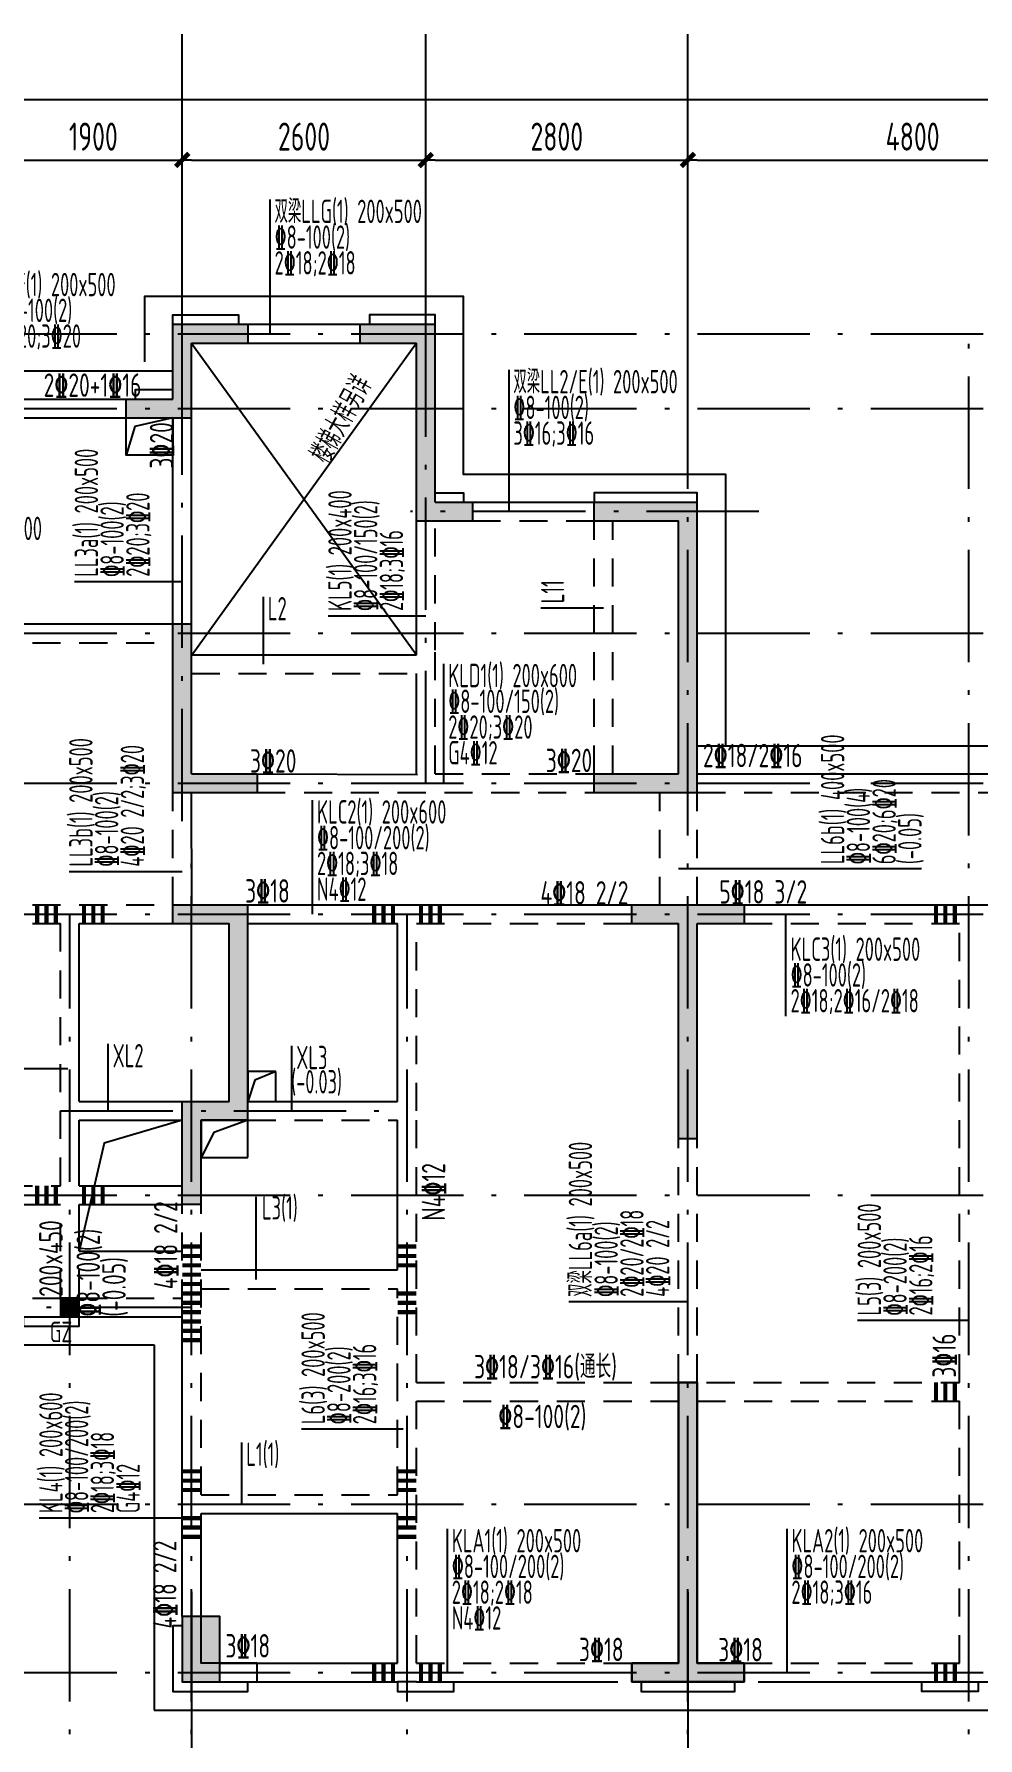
# Model space of a CAD drawing. Extents: x 580289 to 1106878, y -144605 to 78052.
# Drawn here: x 858789 to 868869, y -52852 to -34654 of the extents above; entities that cross this region are included whole.
import ezdxf

# ---------------------------------------------------------------- set-up
doc = ezdxf.new("R2010")
doc.units = 0
doc.header["$LTSCALE"] = 100
doc.linetypes.add('2', pattern=[18.5, 12, -3, 0.5, -3])
doc.linetypes.add('3', pattern=[5, 3, -2])
doc.layers.get('0').update_dxf_attribs({"linetype": 'CONTINUOUS'})
doc.layers.get('Defpoints').update_dxf_attribs({"linetype": 'CONTINUOUS'})
for name, color, linetype in [('AXIS', 3, 'CONTINUOUS'), ('COLU', 7, 'CONTINUOUS'), ('DIM', 3, 'CONTINUOUS'), ('HATCH', 254, 'CONTINUOUS'), ('jiangcha', 5, 'CONTINUOUS'), ('k开洞', 255, 'CONTINUOUS'), ('xj', 6, 'CONTINUOUS'), ('垂直标注', 2, 'CONTINUOUS'), ('构造柱', 7, 'CONTINUOUS'), ('梁', 4, 'CONTINUOUS'), ('梁原位标注', 7, 'CONTINUOUS'), ('梁虚线', 134, '3'), ('次梁箍筋', 1, 'CONTINUOUS'), ('水平标注', 2, 'CONTINUOUS'), ('洞口边线', 7, 'CONTINUOUS'), ('管道井', 3, 'CONTINUOUS'), ('网格', 253, '2'), ('零厚板', 7, 'CONTINUOUS')]:
    doc.layers.add(name, color=color, linetype=linetype)
doc.styles.get("Standard").update_dxf_attribs({"font": 'tssdeng.shx', "width": 0.7, "bigfont": 'tssdchn.shx'})
doc.styles.add('TSSD_Dimension', font='Tssdeng.shx', dxfattribs={"width": 0.7, "bigfont": 'tssdchn.shx'})
doc.dimstyles.new('TSSD_100_100$0', dxfattribs={"dimtxt": 300, "dimasz": 100, "dimexe": 250, "dimexo": 250, "dimgap": 100, "dimtad": 1, "dimdec": 0, "dimzin": 0, "dimdsep": 46, "dimtxsty": 'TSSD_Dimension', "dimblk": '_TSDBK', "dimblk1": '_TSDBK', "dimblk2": '_TSDBK', "dimsah": 1, "dimcen": 0, "dimclrt": 7, "dimadec": 0, "dimazin": 0, "dimtfac": 1, "dimtdec": 0, "dimtix": 1, "dimtmove": 2, "dimatfit": 3, "dimldrblk": '_TSDBK', "dimfxl": 1, "dimtolj": 1, "dimtzin": 0, "dimarcsym": 0})

# ---------------------------------------------------------------- blocks, each defined once
blk = doc.blocks.new('_TSDBK')
blk.add_line((-1, 0), (0, 0))
at = {"const_width": 0.5}
blk.add_lwpolyline([(-0.7, -0.7), (0.7, 0.7)], dxfattribs=at)
blk = doc.blocks.new('*D1998')
at = {"layer": 'Defpoints', "color": 0}
for p in [(-21800, 8155), (-19900, 8155), (-19900, 8155)]:
    blk.add_point(p, dxfattribs=at)
at = {"layer": 'DIM', "color": 0, "lineweight": -2}
for p, q in [((-21700, 8155), (-20000, 8155)), ((-19900, 7905), (-19900, 7905))]:
    blk.add_line(p, q, dxfattribs=at)
at = {"layer": 'DIM', "color": 0, "lineweight": -2, "xscale": 100, "yscale": 100, "zscale": 100, "rotation": 180}
blk.add_blockref('_TSDBK', (-21800, 8155), dxfattribs=at)
at = {"layer": 'DIM', "color": 0, "lineweight": -2, "xscale": 100, "yscale": 100, "zscale": 100}
blk.add_blockref('_TSDBK', (-19900, 8155), dxfattribs=at)
at = {"layer": 'DIM', "color": 7, "insert": (-20850, 8405), "char_height": 300, "attachment_point": 5, "style": 'TSSD_Dimension'}
blk.add_mtext('\\A1;1900', dxfattribs=at)
blk = doc.blocks.new('*D1999')
at = {"layer": 'Defpoints', "color": 0}
for p in [(-19900, 8155), (-17300, 8155), (-17300, 8155)]:
    blk.add_point(p, dxfattribs=at)
at = {"layer": 'DIM', "color": 0, "lineweight": -2}
for p, q in [((-19800, 8155), (-17400, 8155)), ((-19900, 7905), (-19900, 7905)), ((-17300, 7905), (-17300, 7905))]:
    blk.add_line(p, q, dxfattribs=at)
at = {"layer": 'DIM', "color": 0, "lineweight": -2, "xscale": 100, "yscale": 100, "zscale": 100, "rotation": 180}
blk.add_blockref('_TSDBK', (-19900, 8155), dxfattribs=at)
at = {"layer": 'DIM', "color": 0, "lineweight": -2, "xscale": 100, "yscale": 100, "zscale": 100}
blk.add_blockref('_TSDBK', (-17300, 8155), dxfattribs=at)
at = {"layer": 'DIM', "color": 7, "insert": (-18600, 8405), "char_height": 300, "attachment_point": 5, "style": 'TSSD_Dimension'}
blk.add_mtext('\\A1;2600', dxfattribs=at)
blk = doc.blocks.new('*D2000')
at = {"layer": 'Defpoints', "color": 0}
for p in [(-17300, 8155), (-14500, 8155), (-14500, 8155)]:
    blk.add_point(p, dxfattribs=at)
at = {"layer": 'DIM', "color": 0, "lineweight": -2}
for p, q in [((-17200, 8155), (-14600, 8155)), ((-17300, 7905), (-17300, 7905)), ((-14500, 7905), (-14500, 7905))]:
    blk.add_line(p, q, dxfattribs=at)
at = {"layer": 'DIM', "color": 0, "lineweight": -2, "xscale": 100, "yscale": 100, "zscale": 100, "rotation": 180}
blk.add_blockref('_TSDBK', (-17300, 8155), dxfattribs=at)
at = {"layer": 'DIM', "color": 0, "lineweight": -2, "xscale": 100, "yscale": 100, "zscale": 100}
blk.add_blockref('_TSDBK', (-14500, 8155), dxfattribs=at)
at = {"layer": 'DIM', "color": 7, "insert": (-15900, 8405), "char_height": 300, "attachment_point": 5, "style": 'TSSD_Dimension'}
blk.add_mtext('\\A1;2800', dxfattribs=at)
blk = doc.blocks.new('*D2001')
at = {"layer": 'Defpoints', "color": 0}
for p in [(-14500, 8155), (-9700, 8155), (-9700, 8155)]:
    blk.add_point(p, dxfattribs=at)
at = {"layer": 'DIM', "color": 0, "lineweight": -2}
for p, q in [((-9700, 8405), (-9700, 8405)), ((-14400, 8155), (-9800, 8155)), ((-14500, 7905), (-14500, 7905))]:
    blk.add_line(p, q, dxfattribs=at)
at = {"layer": 'DIM', "color": 0, "lineweight": -2, "xscale": 100, "yscale": 100, "zscale": 100, "rotation": 180}
blk.add_blockref('_TSDBK', (-14500, 8155), dxfattribs=at)
at = {"layer": 'DIM', "color": 0, "lineweight": -2, "xscale": 100, "yscale": 100, "zscale": 100}
blk.add_blockref('_TSDBK', (-9700, 8155), dxfattribs=at)
at = {"layer": 'DIM', "color": 7, "insert": (-12100, 8405), "char_height": 300, "attachment_point": 5, "style": 'TSSD_Dimension'}
blk.add_mtext('\\A1;4800', dxfattribs=at)
blk = doc.blocks.new('*D2017')
at = {"layer": 'Defpoints', "color": 0}
for p in [(-24700, 8802), (24500, 8802), (24500, 8802)]:
    blk.add_point(p, dxfattribs=at)
at = {"layer": 'DIM', "color": 0, "lineweight": -2}
for p, q in [((-24600, 8802), (24400, 8802)), ((-24700, 8552), (-24700, 8552))]:
    blk.add_line(p, q, dxfattribs=at)
at = {"layer": 'DIM', "color": 0, "lineweight": -2, "xscale": 100, "yscale": 100, "zscale": 100, "rotation": 180}
blk.add_blockref('_TSDBK', (-24700, 8802), dxfattribs=at)
at = {"layer": 'DIM', "color": 0, "lineweight": -2, "xscale": 100, "yscale": 100, "zscale": 100}
blk.add_blockref('_TSDBK', (24500, 8802), dxfattribs=at)
at = {"layer": 'DIM', "color": 7, "insert": (-100, 9052), "char_height": 300, "attachment_point": 5, "style": 'TSSD_Dimension'}
blk.add_mtext('\\A1;49200', dxfattribs=at)
blk = doc.blocks.new('biaozhun2')
at = {"layer": 'HATCH'}
h = blk.add_hatch(color=256, dxfattribs=at)
h.paths.add_polyline_path([(-19500, -8100), (-19500, -7400), (-19900, -7400), (-19900, -8100)])
h.paths.add_polyline_path([(-24000, 3000), (-24000, 3450), (-24800, 3450), (-24800, 3000)])
h.paths.add_polyline_path([(-20500, 5400), (-20500, 5600), (-20000, 5600), (-20000, 6400), (-19200, 6400), (-19200, 6200), (-19800, 6200), (-19800, 5400)])
h.paths.add_polyline_path([(-24000, 4700), (-24200, 4700), (-24200, 5600), (-22500, 5600), (-22500, 5400), (-24000, 5400)])
h.paths.add_polyline_path([(-19700, -3000), (-19900, -3000), (-19900, -1900), (-19400, -1900), (-19400, 0), (-19999.3, 0), (-19999.3, 200), (-19200, 200), (-19200, -2100), (-19700, -2100)])
h.paths.add_polyline_path([(-24200, -3000), (-24200, 0), (-24800, 0), (-24800, 900), (-24600, 900), (-24600, 200), (-24000, 200), (-24000, -2800), (-23300, -2800), (-23300, -3000)])
h.paths.add_polyline_path([(-20000, 3200), (-19800, 3200), (-19800, 1600), (-19100, 1600), (-19100, 1400), (-20000, 1400)])
edge = h.paths.add_edge_path()
edge.add_line((-18000, 6200), (-18000, 6400))
edge.add_line((-18000, 6400), (-17200, 6400))
edge.add_line((-18000, 6200), (-17400, 6200))
h = blk.add_hatch(color=256, dxfattribs=at)
h.paths.add_polyline_path([(19300, -8100), (19300, -7400), (19700, -7400), (19700, -8100)])
h.paths.add_polyline_path([(23800, 3000), (23800, 3450), (24600, 3450), (24600, 3000)])
h.paths.add_polyline_path([(-1550, 200), (-1550, 0), (-1450, 0), (-200, 0), (-200, -2300), (0, -2300), (0, 0), (1350, 0), (1350, 200)])
h.paths.add_polyline_path([(-14400, -2300), (-14600, -2300), (-14600, 0), (-15100, 0), (-15100, 200), (-14400, 200), (-13900, 200), (-13900, 0), (-14400, 0)])
h.paths.add_polyline_path([(-18000, 6200), (-18000, 6400), (-17200, 6400), (-17200, 4500), (-16800, 4500), (-16800, 4300), (-17400, 4300), (-17400, 6200)])
h.paths.add_polyline_path([(-14600, 1600), (-14600, 4300), (-15500, 4300), (-15500, 4500), (-14400, 4500), (-14400, 1400), (-15500, 1400), (-15500, 1600)])
h.paths.add_polyline_path([(-10200, -8100), (-10200, -7900), (-9800, -7900), (-9800, -4900), (-9600, -4900), (-9600, -7900), (-9200, -7900), (-9200, -8100), (-9800, -8100)])
h.paths.add_polyline_path([(-10300, 0), (-10300, 200), (-9600, 200), (-9100, 200), (-9100, 0), (-9600, 0), (-9600, -2300), (-9800, -2300), (-9800, 0)])
h.paths.add_polyline_path([(20300, 5400), (20300, 5600), (19800, 5600), (19800, 6400), (19000, 6400), (19000, 6200), (19600, 6200), (19600, 5400)])
h.paths.add_polyline_path([(17800, 6200), (17800, 6400), (17000, 6400), (17000, 4500), (16600, 4500), (16600, 4300), (17200, 4300), (17200, 6200)])
h.paths.add_polyline_path([(23800, 4700), (24000, 4700), (24000, 5600), (22300, 5600), (22300, 5400), (23800, 5400)])
h.paths.add_polyline_path([(19500, -3000), (19700, -3000), (19700, -1900), (19200, -1900), (19200, 0), (19799.3, 0), (19799.3, 200), (19000, 200), (19000, -2100), (19500, -2100)])
h.paths.add_polyline_path([(24000, -3000), (24000, 0), (24600, 0), (24600, 900), (24400, 900), (24400, 200), (23800, 200), (23800, -2800), (23100, -2800), (23100, -3000)])
h.paths.add_polyline_path([(19800, 3200), (19600, 3200), (19600, 1600), (18900, 1600), (18900, 1400), (19800, 1400)])
h.paths.add_polyline_path([(14200, -2300), (14400, -2300), (14400, 0), (14900, 0), (14900, 200), (14200, 200), (13700, 200), (13700, 0), (14200, 0)])
h.paths.add_polyline_path([(14400, 1600), (14400, 4300), (15300, 4300), (15300, 4500), (14200, 4500), (14200, 1400), (15300, 1400), (15300, 1600)])
h.paths.add_polyline_path([(4600, -2300), (4800, -2300), (4800, 0), (5300, 0), (5300, 200), (4600, 200), (4100, 200), (4100, 0), (4600, 0)])
h.paths.add_polyline_path([(1250, 200), (-200, 200), (-1450, 200), (0, 200)], flags=0)
h.paths.add_polyline_path([(-200, -2300), (0, -2300)], flags=17)
h.paths.add_polyline_path([(-1450, 0), (-200, 0)], flags=0)
h.paths.add_polyline_path([(-200, -2300), (-200, 0)], flags=17)
h.paths.add_polyline_path([(0, -2300), (0, 0)], flags=17)
h.paths.add_polyline_path([(1250, 0), (0, 0)], flags=0)
h.paths.add_polyline_path([(10100, 0), (10100, 200), (9400, 200), (8900, 200), (8900, 0), (9400, 0), (9400, -2300), (9600, -2300), (9600, 0)])
h.paths.add_polyline_path([(-4800, -2300), (-5000, -2300), (-5000, 0), (-5500, 0), (-5500, 200), (-4800, 200), (-4300, 200), (-4300, 0), (-4800, 0)])
h.paths.add_polyline_path([(10000, -8100), (10000, -7900), (9600, -7900), (9600, -4900), (9400, -4900), (9400, -7900), (9000, -7900), (9000, -8100), (9600, -8100)])
edge = h.paths.add_edge_path(flags=16)
edge.add_line((1350, 0), (1350, 200))
edge.add_line((-1550, 200), (-1550, 0))
h = blk.add_hatch(color=256, dxfattribs=at)
h.paths.add_polyline_path([(-14400, -4900), (-14600, -4900), (-14600, -7900), (-15100, -7900), (-15100, -8100), (-14600, -8100), (-13900, -8100), (-13900, -7900), (-14400, -7900)])
h.paths.add_polyline_path([(-4800, -4900), (-5000, -4900), (-5000, -7900), (-5500, -7900), (-5500, -8100), (-5000, -8100), (-4300, -8100), (-4300, -7900), (-4800, -7900)])
h.paths.add_polyline_path([(4600, -7900), (4100, -7900), (4100, -8100), (4800, -8100), (5300, -8100), (5300, -7900), (4800, -7900), (4800, -4900), (4600, -4900)])
h.paths.add_polyline_path([(14400, -4900), (14200, -4900), (14200, -7900), (13700, -7900), (13700, -8100), (14400, -8100), (14900, -8100), (14900, -7900), (14400, -7900)])
at = {"layer": 'AXIS'}
for p, q in [((-19900, 5500), (-19900, 9500)), ((-17300, 5500), (-17300, 9500)), ((-14500, 5500), (-14500, 9500)), ((-19800, -7138.2), (-19800, -11138.2)), ((-14500, -7138.2), (-14500, -11138.2))]:
    blk.add_line(p, q, dxfattribs=at)
at = {"layer": 'COLU'}
for points in [[(-20000, 6400), (-19200, 6400)], [(-20000, 5600), (-20000, 6400)], [(-20000, 6400), (-19200, 6400)], [(-20000, 5600), (-20000, 6400)], [(-19200, 6400), (-19200, 6200)], [(-19200, 6400), (-19200, 6200)], [(-18000, 6400), (-17200, 6400)], [(-18000, 6200), (-18000, 6400)], [(-18000, 6400), (-17200, 6400)], [(-18000, 6200), (-18000, 6400)], [(-17200, 4500), (-17200, 6400)], [(-17200, 4500), (-17200, 6400)], [(-19800, 6200), (-19200, 6200)], [(-19800, 5400), (-19800, 6200)], [(-19800, 6200), (-19200, 6200)], [(-19800, 5400), (-19800, 6200)], [(-18000, 6200), (-17400, 6200)], [(-18000, 6200), (-17400, 6200)], [(-17400, 4300), (-17400, 6200)], [(-17400, 4300), (-17400, 6200)], [(-20500, 5600), (-20000, 5600)], [(-20500, 5400), (-20500, 5600)], [(-20500, 5600), (-20000, 5600)], [(-20500, 5400), (-20500, 5600)], [(-20500, 5400), (-19800, 5400)], [(-20500, 5400), (-19800, 5400)], [(-17200, 4500), (-16800, 4500)], [(-17200, 4500), (-16800, 4500)], [(-16800, 4500), (-16800, 4300)], [(-16800, 4500), (-16800, 4300)], [(-15500, 4500), (-14400, 4500)], [(-15500, 4300), (-15500, 4500)], [(-15500, 4500), (-14400, 4500)], [(-15500, 4300), (-15500, 4500)], [(-14400, 1400), (-14400, 4500)], [(-14400, 1400), (-14400, 4500)], [(-17400, 4300), (-16800, 4300)], [(-17400, 4300), (-16800, 4300)], [(-15500, 4300), (-14600, 4300)], [(-15500, 4300), (-14600, 4300)], [(-14600, 1600), (-14600, 4300)], [(-14600, 1600), (-14600, 4300)], [(-20000, 1400), (-20000, 3200)], [(-20000, 3200), (-19800, 3200)], [(-20000, 1400), (-20000, 3200)], [(-20000, 3200), (-19800, 3200)], [(-19800, 1600), (-19800, 3200)], [(-19800, 1600), (-19800, 3200)], [(-19800, 1600), (-19100, 1600)], [(-19800, 1600), (-19100, 1600)], [(-19100, 1600), (-19100, 1400)], [(-19100, 1600), (-19100, 1400)], [(-15500, 1600), (-14600, 1600)], [(-15500, 1400), (-15500, 1600)], [(-15500, 1600), (-14600, 1600)], [(-15500, 1400), (-15500, 1600)], [(-20000, 1400), (-19100, 1400)], [(-20000, 1400), (-19100, 1400)], [(-15500, 1400), (-14400, 1400)], [(-15500, 1400), (-14400, 1400)], [(-19999.3, 200), (-19200, 200)], [(-19999.3, 0), (-19999.3, 200)], [(-19999.3, 200), (-19200, 200)], [(-19999.3, 0), (-19999.3, 200)], [(-19200, -2100), (-19200, 200)], [(-19200, -2100), (-19200, 200)], [(-15100, 200), (-14400, 200)], [(-15100, 0), (-15100, 200)], [(-15100, 200), (-14400, 200)], [(-15100, 0), (-15100, 200)], [(-14400, 200), (-13900, 200)], [(-14400, 200), (-13900, 200)], [(-13900, 200), (-13900, 0)], [(-13900, 200), (-13900, 0)], [(-19999.3, 0), (-19400, 0)], [(-19999.3, 0), (-19400, 0)], [(-19400, -1900), (-19400, 0)], [(-19400, -1900), (-19400, 0)], [(-15100, 0), (-14600, 0)], [(-15100, 0), (-14600, 0)], [(-14600, -2300), (-14600, 0)], [(-14600, -2300), (-14600, 0)], [(-14400, 0), (-13900, 0)], [(-14400, -2300), (-14400, 0)], [(-14400, 0), (-13900, 0)], [(-14400, -2300), (-14400, 0)], [(-19900, -1900), (-19400, -1900)], [(-19900, -3000), (-19900, -1900)], [(-19900, -1900), (-19400, -1900)], [(-19900, -3000), (-19900, -1900)], [(-19700, -2100), (-19200, -2100)], [(-19700, -3000), (-19700, -2100)], [(-19700, -2100), (-19200, -2100)], [(-19700, -3000), (-19700, -2100)], [(-14400, -2300), (-14600, -2300)], [(-14400, -2300), (-14600, -2300)], [(-19700, -3000), (-19900, -3000)], [(-19700, -3000), (-19900, -3000)], [(-14400, -4900), (-14600, -4900), (-14600, -7900), (-15100, -7900), (-15100, -8100), (-13900, -8100), (-13900, -7900), (-14400, -7900), (-14400, -4900)], [(-14600, -4900), (-14400, -4900), (-14400, -7900), (-13900, -7900), (-13900, -8100), (-15100, -8100), (-15100, -7900), (-14600, -7900), (-14600, -4900)], [(-14600, -7900), (-14600, -4900)], [(-14600, -4900), (-14400, -4900)], [(-14600, -7900), (-14600, -4900)], [(-14600, -4900), (-14400, -4900)], [(-14400, -7900), (-14400, -4900)], [(-14400, -7900), (-14400, -4900)], [(-15100, -7900), (-14600, -7900)], [(-15100, -8100), (-15100, -7900)], [(-15100, -7900), (-14600, -7900)], [(-15100, -8100), (-15100, -7900)], [(-14400, -7900), (-13900, -7900)], [(-14400, -7900), (-13900, -7900)], [(-13900, -7900), (-13900, -8100)], [(-13900, -7900), (-13900, -8100)], [(-15100, -8100), (-14600, -8100)], [(-15100, -8100), (-14600, -8100)], [(-14600, -8100), (-13900, -8100)], [(-14600, -8100), (-13900, -8100)]]:
    blk.add_lwpolyline(points, dxfattribs=at)
blk.add_lwpolyline([(-19500, -8100), (-19500, -7400), (-19900, -7400), (-19900, -8100)], close=True, dxfattribs=at)
blk.add_lwpolyline([(-19500, -8100), (-19500, -7400), (-19900, -7400), (-19900, -8100)], close=True, dxfattribs=at)
at = {"layer": '梁'}
for p, q in [((-19200, 6400), (-18000, 6400)), ((-19200, 6200), (-18000, 6200)), ((-22500, 5600), (-20500, 5600)), ((-21700, 5400), (-20500, 5400)), ((-20000, 3200), (-20000, 5100)), ((-19800, 3200), (-19800, 5100)), ((-16800, 4500), (-15300, 4500)), ((-17400, 2871.1), (-17400, 4300)), ((-21700, 3200), (-20000, 3200)), ((-19800, 2871.1), (-17400, 2871.1)), ((-17400, 1600), (-17400, 2671.1)), ((-19100, 1600), (-17388.5, 1592.6)), ((-14400, 1600), (-9700, 1600)), ((-19799.3, 200), (-19799.9, 1400)), ((-19200, 200), (-17500, 200)), ((-17500, 200), (-15100, 200)), ((-13900, 200), (-11500, 200)), ((-11500, 200), (-10300, 200)), ((-21000, -1900), (-21000, 0)), ((-21000, 0), (-19999.3, 0)), ((-19200, 0), (-17600, 0)), ((-17600, -1900), (-17600, 0)), ((-21000, -1900), (-19900, -1900)), ((-19200, -1900), (-17600, -1900)), ((-21000, -2100), (-19900, -2100)), ((-21000, -2800), (-21000, -2100)), ((-17600, -3700), (-17600, -2100)), ((-21000, -2800), (-19900, -2800)), ((-23300, -3000), (-21200, -3000)), ((-21000, -3500), (-21000, -3000)), ((-21000, -3000), (-19900, -3000)), ((-21000, -3500), (-19900, -3500)), ((-19700, -3700), (-17600, -3700)), ((-19900, -7400), (-19900, -4100)), ((-24200, -4200), (-21100, -4200)), ((-21100, -4200), (-19900, -4200)), ((-19700, -6300), (-17600, -6300)), ((-19700, -7400), (-19700, -6300)), ((-17600, -7900), (-17600, -6300)), ((-19500, -7900), (-17600, -7900)), ((-19500, -8100), (-17600, -8100)), ((-17400, -8100), (-17600, -8100)), ((-17400, -8100), (-15250, -8100)), ((-13750, -8100), (-10200, -8100))]:
    blk.add_line(p, q, dxfattribs=at)
at = {"layer": '梁虚线'}
for p, q in [((-20000, 5100), (-20000, 5400)), ((-19800, 5100), (-19800, 5400)), ((-17200, 2920), (-17200, 4300)), ((-16800, 4300), (-15300, 4300)), ((-15500, 1600), (-15500, 4300)), ((-15300, 1600), (-15300, 4300)), ((-24000, 3000), (-20000, 3000)), ((-17200, 1600), (-17200, 2920)), ((-19800, 2671.1), (-17400, 2671.1)), ((-17200, 1600), (-15500, 1600)), ((-19999.3, 200), (-19999.9, 1400)), ((-19100, 1400), (-15500, 1400)), ((-14800, 200), (-14800, 1400)), ((-14400, 1400), (-9800, 1400)), ((-14400, 200), (-14400, 1400)), ((-24000, 200), (-19999.3, 200)), ((-24000, 0), (-21200, 0)), ((-21200, -2800), (-21200, 0)), ((-17400, 0), (-15100, 0)), ((-17400, -2000), (-17400, 0)), ((-13900, 0), (-11600, 0)), ((-11600, -4900), (-11600, 0)), ((-17400, -4900), (-17400, -2000)), ((-19200, -2100), (-17600, -2100)), ((-14600, -4900), (-14600, -2300)), ((-14400, -4900), (-14400, -2300)), ((-23300, -2800), (-21200, -2800)), ((-21200, -4000), (-21200, -3000)), ((-19900, -4100), (-19900, -3000)), ((-19700, -4100), (-19700, -3000)), ((-21000, -4000), (-21000, -3500)), ((-24000, -4000), (-21200, -4000)), ((-21000, -4000), (-19900, -4000)), ((-19700, -3900), (-17600, -3900)), ((-17600, -5000), (-17600, -3900)), ((-19700, -6100), (-19700, -4100)), ((-17400, -4900), (-14600, -4900)), ((-14300, -4900), (-11600, -4900)), ((-17600, -6100), (-17600, -5000)), ((-17400, -5100), (-14600, -5100)), ((-17400, -7900), (-17400, -5100)), ((-14400, -5100), (-11600, -5100)), ((-11600, -7900), (-11600, -5100)), ((-19700, -6100), (-17600, -6100)), ((-17400, -7900), (-15100, -7900)), ((-13900, -7900), (-11600, -7900))]:
    blk.add_line(p, q, dxfattribs=at)
at = {"layer": '次梁箍筋', "const_width": 44.9}
for points in [[(-21450, 200), (-21450, 0)], [(-21350, 200), (-21350, 0)], [(-21250, 200), (-21250, 0)], [(-20950, 200), (-20950, 0)], [(-20850, 200), (-20850, 0)], [(-20750, 200), (-20750, 0)], [(-17850, 200), (-17850, 0)], [(-17750, 200), (-17750, 0)], [(-17650, 200), (-17650, 0)], [(-17350, 200), (-17350, 0)], [(-17250, 200), (-17250, 0)], [(-17150, 200), (-17150, 0)], [(-11850, 200), (-11850, 0)], [(-11750, 200), (-11750, 0)], [(-11650, 200), (-11650, 0)], [(-21450, -2800), (-21450, -3000)], [(-21350, -2800), (-21350, -3000)], [(-21250, -2800), (-21250, -3000)], [(-20950, -2800), (-20950, -3000)], [(-20850, -2800), (-20850, -3000)], [(-20750, -2800), (-20750, -3000)], [(-19900, -3450), (-19700, -3450)], [(-17600, -3450), (-17400, -3450)], [(-19900, -3550), (-19700, -3550)], [(-19900, -3650), (-19700, -3650)], [(-17600, -3550), (-17400, -3550)], [(-17600, -3650), (-17400, -3650)], [(-19900, -3750), (-19700, -3750)], [(-19900, -3850), (-19700, -3850)], [(-19900, -3950), (-19700, -3950)], [(-19900, -3950), (-19700, -3950)], [(-17600, -3950), (-17400, -3950)], [(-19900, -4050), (-19700, -4050)], [(-19900, -4150), (-19700, -4150)], [(-17600, -4050), (-17400, -4050)], [(-17600, -4150), (-17400, -4150)], [(-19900, -4250), (-19700, -4250)], [(-19900, -4350), (-19700, -4350)], [(-19900, -4450), (-19700, -4450)], [(-11850, -4900), (-11850, -5100)], [(-11750, -4900), (-11750, -5100)], [(-11650, -4900), (-11650, -5100)], [(-19900, -5850), (-19700, -5850)], [(-19900, -5950), (-19700, -5950)], [(-17600, -5850), (-17400, -5850)], [(-17600, -5950), (-17400, -5950)], [(-19900, -6050), (-19700, -6050)], [(-17600, -6050), (-17400, -6050)], [(-19900, -6350), (-19700, -6350)], [(-17600, -6350), (-17400, -6350)], [(-19900, -6450), (-19700, -6450)], [(-19900, -6550), (-19700, -6550)], [(-17600, -6450), (-17400, -6450)], [(-17600, -6550), (-17400, -6550)], [(-17850, -7900), (-17850, -8100)], [(-17750, -7900), (-17750, -8100)], [(-17650, -7900), (-17650, -8100)], [(-17350, -7900), (-17350, -8100)], [(-17250, -7900), (-17250, -8100)], [(-17150, -7900), (-17150, -8100)], [(-11850, -7900), (-11850, -8100)], [(-11750, -7900), (-11750, -8100)], [(-11650, -7900), (-11650, -8100)]]:
    blk.add_lwpolyline(points, dxfattribs=at)
at = {"layer": '洞口边线'}
blk.add_lwpolyline([(-19900, -2100), (-20734.3, -2346.6), (-21000, -3500)], dxfattribs=at)
at = {"layer": '管道井', "color": 6}
for points in [[(-20000, 5401.3), (-20000, 5001.3), (-20500, 5001.3), (-20500, 5401.3)], [(-18900, -1578.7), (-19200, -1578.7), (-19200, -1898.7), (-18900, -1898.7)], [(-19200, -2498.7), (-19200, -2098.7), (-19700, -2098.7), (-19700, -2498.7)]]:
    blk.add_lwpolyline(points, close=True, dxfattribs=at)
for points in [[(-20000, 5401.3), (-20406.2, 5309.2), (-20500, 5001.3)], [(-18900, -1578.7), (-19125, -1672.1), (-19200, -1898.7)], [(-19200, -2098.7), (-19562.3, -2231.7), (-19700, -2498.7)]]:
    blk.add_lwpolyline(points, dxfattribs=at)
at = {"layer": '网格'}
for p, q in [((-19900, 1093.1), (-19900, 8494.5)), ((-17300, 1500), (-17300, 8494.5)), ((-14500, -10158), (-14500, 8494.5)), ((-25497.6, 6300), (25297.6, 6300)), ((-11500, -10158), (-11500, 6300)), ((-25497.6, 5500), (25297.6, 5500)), ((-13742.1, 4400), (-17461.8, 4400)), ((-25497.6, 3100), (25297.6, 3100)), ((-25497.6, 1501.3), (25297.6, 1500)), ((-19800, -10158), (-19800, 1401.3)), ((-25497.6, 100), (25297.6, 100)), ((-21100, -10158), (-21100, 100)), ((-17500, -10158), (-17500, 100)), ((-21200, -2000), (-17500, -2000)), ((-25497.6, -2900), (25297.6, -2900)), ((-19800, -4099.7), (-25797.6, -4099.7)), ((-25497.6, -6200), (25297.6, -6200)), ((-25497.6, -8000), (25297.6, -8000))]:
    blk.add_line(p, q, dxfattribs=at)
at = {"layer": '零厚板'}
for p, q in [((-19800, 6200), (-17400, 2871.1)), ((-17400, 6200), (-19795.9, 2871.1))]:
    blk.add_line(p, q, dxfattribs=at)
at = {"layer": 'k开洞', "width": 0.7}
blk.add_text('楼梯大样另详', height=250, rotation=61.26174, dxfattribs=at).set_placement((-18334.3, 4890.7))
at = {"layer": 'DIM'}
for base, p1, p2, picture, middle in [((24500, 8801.9), (-24700, 8801.9), (24500, 8801.9), '*D2017', (-100, 9051.9)), ((-19900, 8155.3), (-21800, 8155.3), (-19900, 8155.3), '*D1998', (-20850, 8405.3)), ((-17300, 8155.3), (-19900, 8155.3), (-17300, 8155.3), '*D1999', (-18600, 8405.3)), ((-14500, 8155.3), (-17300, 8155.3), (-14500, 8155.3), '*D2000', (-15900, 8405.3)), ((-9700, 8155.3), (-14500, 8155.3), (-9700, 8155.3), '*D2001', (-12100, 8405.3))]:
    dim = blk.add_linear_dim(base=base, p1=p1, p2=p2, dimstyle='TSSD_100_100$0', dxfattribs=at)
    dim.commit()
    dim.dimension.update_dxf_attribs({"geometry": picture, "text_midpoint": middle})

msp = doc.modelspace()

# ---------------------------------------------------------------- hatches: boundary and pattern name
at = {"layer": 'HATCH'}
msp.add_hatch(color=256, dxfattribs=at).paths.add_polyline_path([(859271.6, -48154), (859071.6, -48154), (859071.6, -48354), (859271.6, -48354)])

# ---------------------------------------------------------------- linework, layer by layer
at = {"layer": 'xj'}
for p, q in [((860271.6, -38254), (855771.6, -38254)), ((855771.6, -48654), (859271.6, -48654)), ((859271.6, -48654), (860071.6, -48654)), ((860071.6, -48654), (860071.6, -52554)), ((860071.6, -52554), (880171.6, -52554))]:
    msp.add_line(p, q, dxfattribs=at)
for points in [[(859971.6, -38154), (859971.6, -37454), (863371.6, -37454), (863371.6, -39354), (866171.6, -39354), (866171.6, -42254)], [(860271.6, -37754), (860271.6, -37654), (860971.6, -37654), (860971.6, -37754)], [(860271.6, -37754), (860271.6, -37654), (860971.6, -37654), (860971.6, -37754)], [(863071.6, -37754), (863071.6, -37654), (862371.6, -37654), (862371.6, -37754)], [(863071.6, -37754), (863071.6, -37654), (862371.6, -37654), (862371.6, -37754)], [(860271.6, -38553.9), (860271.6, -38453.9), (859869.4, -38453.9), (859869.4, -38553.9)], [(860271.6, -38553.9), (860271.6, -38453.9), (859869.4, -38453.9), (859869.4, -38553.9)], [(863071.6, -39653.9), (863071.6, -39553.9), (863373.7, -39553.9), (863373.7, -39653.9)], [(863071.6, -39653.9), (863071.6, -39553.9), (863373.7, -39553.9), (863373.7, -39653.9)], [(865871.6, -39653.9), (865871.6, -39553.9), (864769.4, -39553.9), (864769.4, -39653.9)], [(865871.6, -39653.9), (865871.6, -39553.9), (864769.4, -39553.9), (864769.4, -39653.9)], [(865871.6, -42254), (876521.6, -42254)], [(858671.6, -48354), (858671.6, -48454), (859271.6, -48454), (859271.6, -48354)], [(858671.6, -48354), (858671.6, -48454), (859271.6, -48454), (859271.6, -48354)], [(862671.6, -52254), (862671.6, -52354), (863271.6, -52354), (863271.6, -52354), (863271.6, -52254)], [(862671.6, -52254), (862671.6, -52354), (863271.6, -52354), (863271.6, -52354), (863271.6, -52254)], [(865221.6, -52254), (865271.6, -52254), (865271.6, -52354), (866271.6, -52354), (866271.6, -52254), (866371.6, -52254)], [(865221.6, -52254), (865271.6, -52254), (865271.6, -52354), (866271.6, -52354), (866271.6, -52254), (866371.6, -52254)], [(868871.6, -52254), (868871.6, -52354), (868271.6, -52354), (868271.6, -52354), (868271.6, -52254)], [(868871.6, -52254), (868871.6, -52354), (868271.6, -52354), (868271.6, -52354), (868271.6, -52254)]]:
    msp.add_lwpolyline(points, dxfattribs=at)
msp.add_lwpolyline([(860571.6, -51554), (860371.6, -51554), (860371.6, -51654), (860271.6, -51654), (860271.6, -52354), (861071.6, -52354), (861071.6, -52254), (861171.6, -52254), (861171.6, -52054), (860571.6, -52054)], close=True, dxfattribs=at)
msp.add_lwpolyline([(860571.6, -51554), (860371.6, -51554), (860371.6, -51654), (860271.6, -51654), (860271.6, -52354), (861071.6, -52354), (861071.6, -52254), (861171.6, -52254), (861171.6, -52054), (860571.6, -52054)], close=True, dxfattribs=at)
at = {"layer": '垂直标注'}
for p, q in [((859222.2, -40500.7), (860371.6, -40500.7)), ((861930.4, -40865.6), (862971.2, -40865.6)), ((864202.2, -40783.2), (864871.6, -40783.2)), ((859163.5, -43596.1), (860372.1, -43596.1)), ((868267, -43569.8), (865671.6, -43569.8)), ((857877.7, -45703.3), (859150.1, -45703.3)), ((864498.7, -48190.8), (865771.6, -48190.8)), ((867583.9, -48390), (868768.6, -48390)), ((861644.1, -49551.6), (862730.7, -49551.6)), ((858843.1, -50500.9), (860471.6, -50500.9))]:
    msp.add_line(p, q, dxfattribs=at)
at = {"layer": '构造柱'}
msp.add_lwpolyline([(859071.6, -48354), (859271.6, -48354), (859271.6, -48154), (859071.6, -48154)], close=True, dxfattribs=at)
at = {"layer": '水平标注'}
for p, q in [((861307.6, -36422), (861307.6, -37854)), ((863858, -38241), (863858, -39754)), ((861235.6, -40665.3), (861235.6, -41382.4)), ((863162.1, -41379.6), (863162.1, -42654)), ((861760.4, -42836.3), (861760.4, -44054)), ((866818, -45141.5), (866818, -44054)), ((859577.7, -45440), (859577.7, -46154)), ((861539.1, -45459.5), (861539.1, -46154)), ((861161.6, -47954), (861161.6, -47072.7)), ((861005.2, -49696), (861005.2, -50354)), ((863199.9, -50619.7), (863199.9, -52154)), ((866827.1, -50619.7), (866827.1, -52153.9))]:
    msp.add_line(p, q, dxfattribs=at)

# ---------------------------------------------------------------- block references
at = {"layer": 'jiangcha'}
msp.add_blockref('biaozhun2', (880271.6, -44153.9), dxfattribs=at)

# ---------------------------------------------------------------- texts
at = {"layer": '垂直标注', "width": 0.6}
for s, p in [('LL3a(1) 200x500', (859472.2, -40450.7)), ('\x848-100(2)', (859747.2, -40450.7)), ('2\x8420;3\x8420', (860022.2, -40450.7)), ('KL5(1) 200x400', (862180.4, -40815.6)), ('\x848-100/150(2)', (862455.4, -40815.6)), ('2%%13218;3%%13216', (862730.4, -40815.6)), ('L11', (864452.2, -40733.2)), ('LL3b(1) 200x500', (859413.5, -43546.1)), ('LL6b(1) 400x500', (867442, -43519.8)), ('4\x8420 2/2;3\x8420 ', (859963.5, -43546.1)), ('\x848-100(2)', (859688.5, -43546.1)), ('%%1328-100(4)', (867717, -43519.8)), ('6\x8420;6\x8420', (867992, -43519.8)), ('(-0.05)', (868267, -43519.8)), ('双梁LL6a(1) 200x500', (864748.7, -48140.8)), ('2\x8420/2\x8418', (865298.7, -48140.8)), ('L5(3) 200x500', (867833.9, -48340)), ('\x848-100(2)', (865023.7, -48140.8)), ('4\x8420 2/2', (865573.7, -48140.8)), ('\x848-200(2)', (868108.9, -48340)), ('2\x8416;2\x8416', (868383.9, -48340)), ('L6(3) 200x500', (861894.1, -49501.6)), ('\x848-200(2)', (862169.1, -49501.6)), ('2\x8416;3\x8416', (862444.1, -49501.6)), ('KL4(1) 200x600', (859093.1, -50450.9)), ('\x848-100/200(2)', (859368.1, -50450.9)), ('2\x8418;3\x8418', (859643.1, -50450.9)), ('G4\x8412', (859918.1, -50450.9))]:
    msp.add_text(s, height=250, rotation=90, dxfattribs=at).set_placement(p)
at = {"layer": '构造柱', "width": 0.7}
msp.add_text('GZ', height=220, dxfattribs=at).set_placement((858955.8, -48625.4))
at = {"layer": '梁原位标注', "width": 0.7}
for s, p in [('2\x8420+1\x8416', (858890.9, -38528.3)), ('3\x8420', (861094.9, -42542.2)), ('3\x8420', (864253.9, -42536.5)), ('2\x8418/2\x8416', (865932.8, -42484)), ('3\x8418', (861043.1, -43930.2)), ('4\x8418 2/2', (864196.8, -43950.7)), ('5\x8418 3/2', (866107.4, -43940.5)), ('3\x8418/3\x8416(通长)', (863488, -49011.3)), ('\x848-100(2)', (863746.9, -49543.2)), ('3\x8418', (860832.8, -51992.9)), ('3\x8418', (864607.9, -52031.7)), ('3\x8418', (866095.3, -52034))]:
    msp.add_text(s, height=250, dxfattribs=at).set_placement(p)
for s, p in [('3\x8420', (860275, -39294.9)), ('N4\x8412', (863179.7, -47328.1)), ('4\x8418 2/2', (860319.8, -48059.6)), ('200x450', (859093.1, -48140.2)), ('\x848-100(2)', (859492, -48353.4)), ('(-0.05)', (859767, -48353.4)), ('3\x8416', (868634, -49003.6)), ('4\x8418 2/2', (860309.6, -51683.8))]:
    msp.add_text(s, height=250, rotation=90, dxfattribs=at).set_placement(p)
at = {"layer": '水平标注', "width": 0.6}
for s, p in [('双梁LLG(1) 200x500', (861357.6, -36672)), ('\x848-100(2)', (861357.6, -36947)), ('2\x8418;2\x8418', (861357.6, -37222)), ('LLF(1) 200x500', (858390.2, -37454)), ('%%1328-100(2)', (858390.2, -37729)), ('2\x8420;3\x8420', (858390.2, -38004)), ('双梁LL2/E(1) 200x500', (863908, -38491)), ('\x848-100(2)', (863908, -38766)), ('3\x8416;3\x8416', (863908, -39041)), ('KLE(1) 200x500', (857588.8, -40058.3)), ('L2', (861285.6, -40915.3)), ('KLD1(1) 200x600', (863212.1, -41629.6)), ('\x848-100/150(2)', (863212.1, -41904.6)), ('2\x8420;3\x8420', (863212.1, -42179.6)), ('G4\x8412', (863212.1, -42454.6)), ('KLC2(1) 200x600', (861810.4, -43086.3)), ('\x848-100/200(2)', (861810.4, -43361.3)), ('2\x8418;3\x8418', (861810.4, -43636.3)), ('N4%%13212', (861810.4, -43911.3)), ('KLC3(1) 200x500', (866868, -44552.5)), ('\x848-100(2)', (866868, -44827.5)), ('2\x8418;2\x8416/2\x8418', (866868, -45102.5)), ('XL2', (859627.7, -45690)), ('XL3', (861589.1, -45709.5)), ('(-0.03)', (861534.4, -45968.9)), ('L3(1)', (861222.8, -47315.2)), ('L1(1)', (861055.2, -49946)), ('KLA1(1) 200x500', (863249.9, -50869.7)), ('KLA2(1) 200x500', (866877.1, -50869.7)), ('\x848-100/200(2)', (863249.9, -51144.7)), ('\x848-100/200(2)', (866877.1, -51144.7)), ('2\x8418;2\x8418', (863249.9, -51419.7)), ('2\x8418;3\x8416', (866877.1, -51419.7)), ('N4\x8412', (863249.9, -51694.7))]:
    msp.add_text(s, height=250, dxfattribs=at).set_placement(p)

doc.saveas('drawing.dxf')
